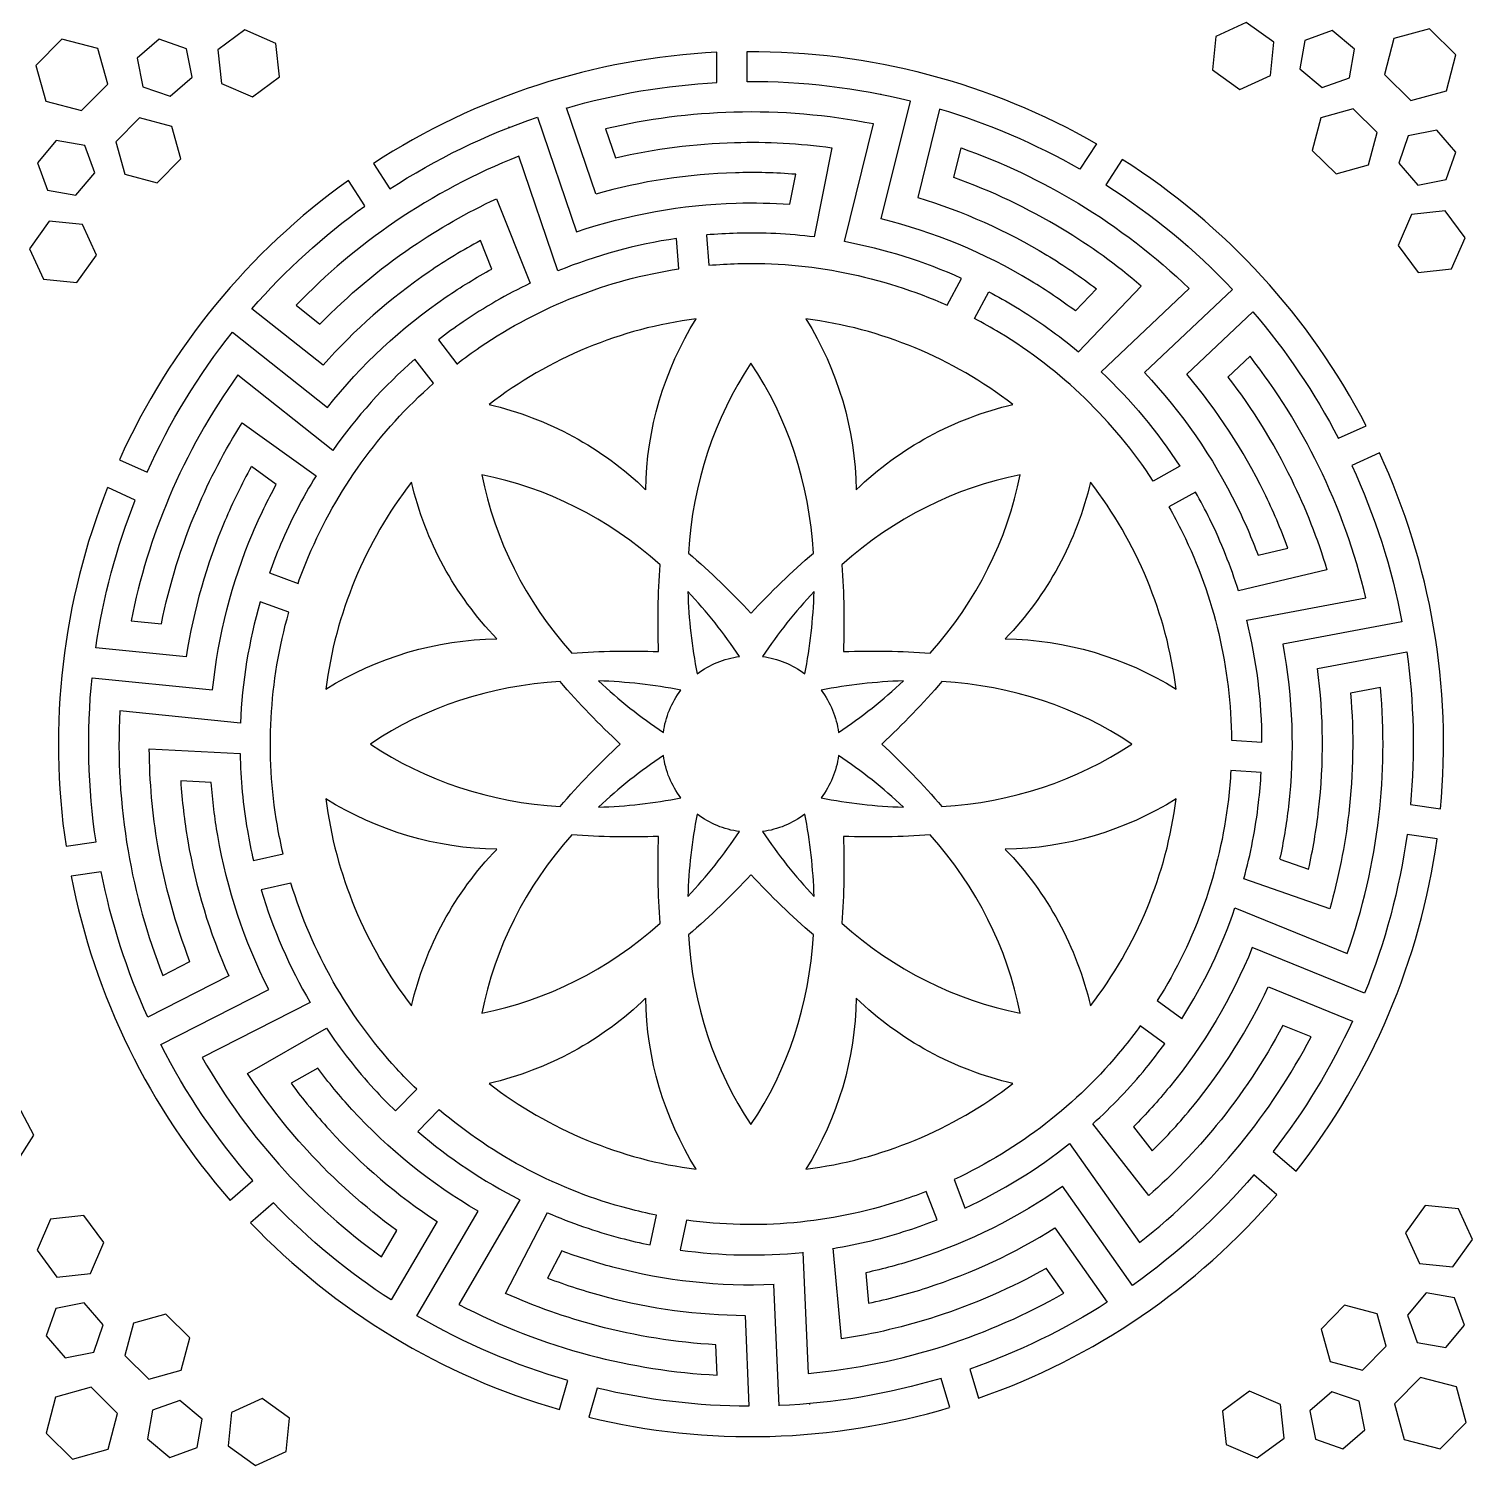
# Model space of a CAD drawing. Extents: x 6951 to 14367, y 6512 to 13929.
# Drawn here: x 9416 to 11890, y 8990 to 11451 of the extents above; entities that cross this region are included whole.
import ezdxf

# ---------------------------------------------------------------- set-up
doc = ezdxf.new("R2010")
doc.units = 0
doc.layers.get('0').update_dxf_attribs({"color": 1, "linetype": 'CONTINUOUS'})

msp = doc.modelspace()

# ---------------------------------------------------------------- linework, layer by layer
for p, q in [((11511.3, 11462.2), (11458.7, 11438.3)), ((11558.4, 11428.6), (11511.3, 11462.2)), ((9473, 11433.7), (9428.2, 11388.2)), ((9534.9, 11417.7), (9473, 11433.7)), ((9640.4, 11433.3), (9602.7, 11400.6)), ((9687.6, 11417), (9640.4, 11433.3)), ((9788.1, 11449.3), (9741.5, 11415)), ((9841.1, 11426.2), (9788.1, 11449.3)), ((11458.7, 11438.3), (11453.1, 11380.7)), ((11552.7, 11371), (11558.4, 11428.6)), ((11612.2, 11431.4), (11603.5, 11382.3)), ((11659.2, 11448.4), (11612.2, 11431.4)), ((11697.4, 11416.3), (11659.2, 11448.4)), ((11764.9, 11434.4), (11748.9, 11372.5)), ((11826.5, 11451.3), (11764.9, 11434.4)), ((11872, 11406.5), (11826.5, 11451.3)), ((9551.9, 11356.1), (9534.9, 11417.7)), ((9697.1, 11368), (9687.6, 11417)), ((9741.5, 11415), (9748, 11357.5)), ((9847.5, 11368.7), (9841.1, 11426.2)), ((10600.4, 11358.8), (10600.4, 11411)), ((10652.5, 11360.3), (10652.5, 11412.4)), ((11688.6, 11367.1), (11697.4, 11416.3)), ((11856, 11344.7), (11872, 11406.5)), ((9428.2, 11388.2), (9445.2, 11326.6)), ((9602.7, 11400.6), (9612.2, 11351.6)), ((11453.1, 11380.7), (11500.1, 11347.1)), ((11603.5, 11382.3), (11641.7, 11350.1)), ((9507, 11310.6), (9551.9, 11356.1)), ((9659.4, 11335.3), (9697.1, 11368)), ((9748, 11357.5), (9801, 11334.4)), ((9801, 11334.4), (9847.5, 11368.7)), ((11500.1, 11347.1), (11552.7, 11371)), ((11641.7, 11350.1), (11688.6, 11367.1)), ((11748.9, 11372.5), (11794.4, 11327.7)), ((9612.2, 11351.6), (9659.4, 11335.3)), ((10882.3, 11338.2), (10882.6, 11339.3)), ((11794.4, 11327.7), (11856, 11344.7)), ((9445.2, 11326.6), (9507, 11310.6)), ((10391.8, 11167.1), (10341.4, 11315.1)), ((10883, 11124.4), (10933.2, 11326.8)), ((10983.5, 11313.1), (10945.9, 11161.3)), ((11695.1, 11313.6), (11639.3, 11298.2)), ((11736.2, 11273), (11695.1, 11313.6)), ((9606.6, 11297.9), (9566, 11256.7)), ((9662.5, 11283.4), (9606.6, 11297.9)), ((9677.9, 11227.7), (9662.5, 11283.4)), ((10242.7, 11281.5), (10242.3, 11282.7)), ((10291.6, 11299.5), (10358.8, 11102.1)), ((10819.6, 11085.1), (10869.8, 11287.6)), ((11639.3, 11298.2), (11624.8, 11242.2)), ((9463.3, 11259.1), (9431.1, 11220.9)), ((9512.4, 11250.3), (9463.3, 11259.1)), ((9566, 11256.7), (9581.4, 11201)), ((10408.7, 11279), (10425.6, 11229.5)), ((11721.7, 11217), (11736.2, 11273)), ((11789.9, 11267.4), (11773.6, 11220.2)), ((11838.9, 11276.9), (11789.9, 11267.4)), ((11871.6, 11239.1), (11838.9, 11276.9)), ((9529.5, 11203.4), (9512.4, 11250.3)), ((10326.7, 11034.7), (10259.5, 11232.2)), ((10797.9, 11246.8), (10767.8, 11093.1)), ((11008.1, 11195.5), (11020.7, 11246.3)), ((11253.2, 11253.6), (11225, 11209.7)), ((11624.8, 11242.2), (11666, 11201.6)), ((11855.3, 11191.9), (11871.6, 11239.1)), ((9431.1, 11220.9), (9448.1, 11173.9)), ((9637.3, 11186.5), (9677.9, 11227.7)), ((10009.2, 11219.7), (10037.4, 11175.9)), ((11297.9, 11226.7), (11269.7, 11182.8)), ((11666, 11201.6), (11721.7, 11217)), ((11773.6, 11220.2), (11806.3, 11182.5)), ((9497.3, 11165.2), (9529.5, 11203.4)), ((9581.4, 11201), (9637.3, 11186.5)), ((9994.4, 11146.5), (9966.2, 11190.4)), ((10725.7, 11149.3), (10735.8, 11201)), ((11806.3, 11182.5), (11855.3, 11191.9)), ((9448.1, 11173.9), (9497.3, 11165.2)), ((10221.1, 11159), (10278.9, 11013.5)), ((11853.3, 11138), (11795.8, 11131.6)), ((11887.6, 11091.5), (11853.3, 11138)), ((9451, 11120.1), (9417.4, 11073)), ((9508.5, 11114.4), (9451, 11120.1)), ((9532.5, 11061.8), (9508.5, 11114.4)), ((11795.8, 11131.6), (11772.7, 11078.6)), ((10213, 11038), (10193.6, 11087)), ((10534.8, 11038.2), (10530.6, 11090.5)), ((10582.4, 11096.5), (10586.6, 11044.4)), ((11864.5, 11038.5), (11887.6, 11091.5)), ((9417.4, 11073), (9441.3, 11020.4)), ((9498.8, 11014.8), (9532.5, 11061.8)), ((11772.7, 11078.6), (11807, 11032)), ((11451, 11040), (11451.9, 11040.8)), ((11807, 11032), (11864.5, 11038.5)), ((9441.3, 11020.4), (9498.8, 11014.8)), ((10996.5, 10975.6), (11021.2, 11021.8)), ((11222.3, 10895.7), (11330.6, 11008.7)), ((11043.5, 10952.8), (11068.1, 10998.9)), ((11253.7, 11003.8), (11217.2, 10965.8)), ((11413.1, 11004.2), (11261.4, 10861)), ((11487.7, 11002.9), (11336, 10859.8)), ((9922.5, 10872.4), (9800, 10969.7)), ((9876.2, 10975.8), (9917.2, 10943.2)), ((11408.9, 10856.8), (11522.6, 10964.2)), ((9766.7, 10929.6), (9929.9, 10799.9)), ((10121, 10916.1), (10152.7, 10874.6)), ((9735.2, 10888.1), (9734.3, 10888.8)), ((11517.8, 10887.9), (11479.7, 10852)), ((10112.5, 10841.3), (10080.7, 10883)), ((10658.9, 10875.7), (10647.4, 10857.8)), ((10670.5, 10857.8), (10658.9, 10875.7)), ((9939.3, 10725.9), (9776, 10855.6)), ((10636.5, 10839.5), (10626.2, 10820.8)), ((10647.4, 10857.8), (10636.5, 10839.5)), ((10681.4, 10839.5), (10670.5, 10857.8)), ((10691.7, 10820.8), (10681.4, 10839.5)), ((10626.2, 10820.8), (10616.5, 10801.7)), ((10701.4, 10801.7), (10691.7, 10820.8)), ((10616.5, 10801.7), (10607.4, 10782.4)), ((10710.5, 10782.4), (10701.4, 10801.7)), ((9783.3, 10773.3), (9910.5, 10682.1)), ((10599, 10762.6), (10591.2, 10742.6)), ((10607.4, 10782.4), (10599, 10762.6)), ((10718.9, 10762.6), (10710.5, 10782.4)), ((10726.7, 10742.6), (10718.9, 10762.6)), ((11669.9, 10746.7), (11717.4, 10768.3)), ((10591.2, 10742.6), (10584.1, 10722.2)), ((10733.8, 10722.2), (10726.7, 10742.6)), ((10584.1, 10722.2), (10577.6, 10701.5)), ((10740.2, 10701.5), (10733.8, 10722.2)), ((11740.3, 10721.5), (11692.9, 10699.9)), ((9572.2, 10709.9), (9619.6, 10688.2)), ((9841.9, 10667.2), (9799.1, 10697.9)), ((10577.6, 10701.5), (10571.8, 10680.5)), ((10746, 10680.5), (10740.2, 10701.5)), ((11396.9, 10698.7), (11351.1, 10673.2)), ((9599.3, 10640.2), (9551.9, 10661.9)), ((10216.6, 10679.3), (10195.7, 10683.8)), ((10195.7, 10683.8), (10200.3, 10663)), ((10200.3, 10663), (10205.5, 10642.3)), ((10237.2, 10674.1), (10216.6, 10679.3)), ((10257.7, 10668.2), (10237.2, 10674.1)), ((10278.1, 10661.6), (10257.7, 10668.2)), ((10571.8, 10680.5), (10566.7, 10659.3)), ((10751.1, 10659.3), (10746, 10680.5)), ((11060.1, 10668.2), (11039.8, 10661.6)), ((11080.6, 10674.1), (11060.1, 10668.2)), ((11101.3, 10679.3), (11080.6, 10674.1)), ((11122.1, 10683.8), (11101.3, 10679.3)), ((11112.4, 10642.3), (11117.6, 10663)), ((11117.6, 10663), (11122.1, 10683.8)), ((10205.5, 10642.3), (10211.4, 10621.8)), ((10298.2, 10654.3), (10278.1, 10661.6)), ((10318.1, 10646.3), (10298.2, 10654.3)), ((10337.8, 10637.6), (10318.1, 10646.3)), ((10357.2, 10628.2), (10337.8, 10637.6)), ((10562.3, 10637.7), (10558.5, 10616)), ((10566.7, 10659.3), (10562.3, 10637.7)), ((10755.6, 10637.7), (10751.1, 10659.3)), ((10759.3, 10616), (10755.6, 10637.7)), ((10980.1, 10637.6), (10960.7, 10628.2)), ((10999.8, 10646.3), (10980.1, 10637.6)), ((11019.7, 10654.3), (10999.8, 10646.3)), ((11039.8, 10661.6), (11019.7, 10654.3)), ((11106.5, 10621.8), (11112.4, 10642.3)), ((11423.9, 10654.1), (11378.2, 10628.7)), ((10211.4, 10621.8), (10218, 10601.5)), ((10376.4, 10618.2), (10357.2, 10628.2)), ((10395.3, 10607.4), (10376.4, 10618.2)), ((10558.5, 10616), (10555.5, 10593.9)), ((10762.4, 10593.9), (10759.3, 10616)), ((10941.5, 10618.2), (10922.5, 10607.4)), ((10960.7, 10628.2), (10941.5, 10618.2)), ((11099.9, 10601.5), (11106.5, 10621.8)), ((10218, 10601.5), (10225.3, 10581.4)), ((10414, 10596), (10395.3, 10607.4)), ((10432.3, 10583.9), (10414, 10596)), ((10555.5, 10593.9), (10553.1, 10571.7)), ((10764.8, 10571.7), (10762.4, 10593.9)), ((10903.9, 10596), (10885.5, 10583.9)), ((10922.5, 10607.4), (10903.9, 10596)), ((11092.6, 10581.4), (11099.9, 10601.5)), ((10225.3, 10581.4), (10233.3, 10561.5)), ((10450.4, 10571.2), (10432.3, 10583.9)), ((10468.1, 10557.8), (10450.4, 10571.2)), ((10553.1, 10571.7), (10551.4, 10549.2)), ((10766.5, 10549.2), (10764.8, 10571.7)), ((10867.5, 10571.2), (10849.7, 10557.8)), ((10885.5, 10583.9), (10867.5, 10571.2)), ((11084.6, 10561.5), (11092.6, 10581.4)), ((10233.3, 10561.5), (10242, 10541.8)), ((10242, 10541.8), (10251.3, 10522.4)), ((10485.5, 10543.7), (10468.1, 10557.8)), ((10502.6, 10529), (10485.5, 10543.7)), ((10832.3, 10543.7), (10815.2, 10529)), ((10849.7, 10557.8), (10832.3, 10543.7)), ((11066.5, 10522.4), (11075.9, 10541.8)), ((11075.9, 10541.8), (11084.6, 10561.5)), ((11531.5, 10545.7), (11582.7, 10557.9)), ((9830.4, 10514.9), (9879.5, 10497)), ((10251.3, 10522.4), (10261.4, 10503.2)), ((11056.5, 10503.2), (11066.5, 10522.4)), ((11650.1, 10520.5), (11497.8, 10484)), ((10261.4, 10503.2), (10272.1, 10484.2)), ((11045.7, 10484.2), (11056.5, 10503.2)), ((9863.6, 10447.3), (9814.4, 10465.2)), ((10272.1, 10484.2), (10283.6, 10465.6)), ((10283.6, 10465.6), (10295.7, 10447.2)), ((11022.2, 10447.2), (11034.3, 10465.6)), ((11034.3, 10465.6), (11045.7, 10484.2)), ((11512, 10433.6), (11717.1, 10472.1)), ((11768.3, 10481.7), (11769.4, 10481.9)), ((10295.7, 10447.2), (10308.4, 10429.2)), ((11009.5, 10429.2), (11022.2, 10447.2)), ((9592.2, 10432.7), (9644.3, 10427.5)), ((10308.4, 10429.2), (10321.8, 10411.4)), ((10996.1, 10411.4), (11009.5, 10429.2)), ((11779.1, 10430.7), (11574.1, 10392.2)), ((10321.8, 10411.4), (10335.9, 10394)), ((10335.9, 10394), (10350.5, 10376.9)), ((10967.3, 10376.9), (10982, 10394)), ((10982, 10394), (10996.1, 10411.4)), ((9687, 10370.8), (9531.4, 10386.4)), ((11633.8, 10350.4), (11787.5, 10379.2)), ((9525, 10334.7), (9732.5, 10313.8)), ((10241.8, 10317.3), (10220.3, 10312.8)), ((10263.6, 10321), (10241.8, 10317.3)), ((10285.6, 10324.1), (10263.6, 10321)), ((10307.9, 10326.5), (10285.6, 10324.1)), ((10330.3, 10328.2), (10307.9, 10326.5)), ((11010, 10326.5), (10987.5, 10328.2)), ((11032.2, 10324.1), (11010, 10326.5)), ((11054.3, 10321), (11032.2, 10324.1)), ((11076.1, 10317.3), (11054.3, 10321)), ((11097.6, 10312.8), (11076.1, 10317.3)), ((11742.2, 10317.7), (11690.7, 10308)), ((10157.4, 10295.5), (10137, 10288.4)), ((10178.1, 10301.9), (10157.4, 10295.5)), ((10199, 10307.7), (10178.1, 10301.9)), ((10220.3, 10312.8), (10199, 10307.7)), ((11118.8, 10307.7), (11097.6, 10312.8)), ((11139.8, 10301.9), (11118.8, 10307.7)), ((11160.5, 10295.5), (11139.8, 10301.9)), ((11180.9, 10288.4), (11160.5, 10295.5)), ((9521, 10282.7), (9519.8, 10282.8)), ((9780.4, 10256.6), (9572.8, 10277.5)), ((10097.2, 10272.2), (10077.8, 10263.1)), ((10116.9, 10280.6), (10097.2, 10272.2)), ((10137, 10288.4), (10116.9, 10280.6)), ((11200.9, 10280.6), (11180.9, 10288.4)), ((11220.7, 10272.2), (11200.9, 10280.6)), ((11240, 10263.1), (11220.7, 10272.2)), ((10040.1, 10243.1), (10021.8, 10232.2)), ((10058.8, 10253.4), (10040.1, 10243.1)), ((10077.8, 10263.1), (10058.8, 10253.4)), ((11259.1, 10253.4), (11240, 10263.1)), ((11277.8, 10243.1), (11259.1, 10253.4)), ((11296.1, 10232.2), (11277.8, 10243.1)), ((10021.8, 10232.2), (10003.9, 10220.6)), ((10003.9, 10220.6), (10021.8, 10209.1)), ((11314, 10220.6), (11296.1, 10232.2)), ((11296.1, 10209.1), (11314, 10220.6)), ((11485.9, 10227.2), (11538.2, 10223.9)), ((9623.5, 10212.2), (9779.8, 10204.3)), ((10021.8, 10209.1), (10040.1, 10198.2)), ((10040.1, 10198.2), (10058.8, 10187.8)), ((11259.1, 10187.8), (11277.8, 10198.2)), ((11277.8, 10198.2), (11296.1, 10209.1)), ((10058.8, 10187.8), (10077.8, 10178.2)), ((10077.8, 10178.2), (10097.2, 10169.1)), ((10097.2, 10169.1), (10116.9, 10160.7)), ((11200.9, 10160.7), (11220.7, 10169.1)), ((11220.7, 10169.1), (11240, 10178.2)), ((11240, 10178.2), (11259.1, 10187.8)), ((11536.8, 10171.7), (11484.7, 10175)), ((9730.2, 10154.6), (9677.6, 10157.2)), ((10116.9, 10160.7), (10137, 10152.9)), ((10137, 10152.9), (10157.4, 10145.8)), ((10157.4, 10145.8), (10178.1, 10139.3)), ((11139.8, 10139.3), (11160.5, 10145.8)), ((11160.5, 10145.8), (11180.9, 10152.9)), ((11180.9, 10152.9), (11200.9, 10160.7)), ((10178.1, 10139.3), (10199, 10133.5)), ((10199, 10133.5), (10220.3, 10128.4)), ((10220.3, 10128.4), (10241.8, 10124)), ((10241.8, 10124), (10263.6, 10120.2)), ((10263.6, 10120.2), (10285.6, 10117.2)), ((11032.2, 10117.2), (11054.3, 10120.2)), ((11054.3, 10120.2), (11076.1, 10124)), ((11076.1, 10124), (11097.6, 10128.4)), ((11097.6, 10128.4), (11118.8, 10133.5)), ((11118.8, 10133.5), (11139.8, 10139.3)), ((10285.6, 10117.2), (10307.9, 10114.8)), ((10307.9, 10114.8), (10330.3, 10113.1)), ((10987.5, 10113.1), (11010, 10114.8)), ((11010, 10114.8), (11032.2, 10117.2)), ((11793.8, 10116.6), (11845.5, 10109.2)), ((9480.2, 10044.7), (9531.8, 10052.1)), ((10335.9, 10047.2), (10321.8, 10029.8)), ((10350.5, 10064.3), (10335.9, 10047.2)), ((10982, 10047.2), (10967.3, 10064.3)), ((10996.1, 10029.8), (10982, 10047.2)), ((11839.5, 10057.3), (11787.9, 10064.8)), ((9802.8, 10020.2), (9853.8, 10031.8)), ((10321.8, 10029.8), (10308.4, 10012.1)), ((11009.5, 10012.1), (10996.1, 10029.8)), ((11568.7, 10022.3), (11618.4, 10005)), ((9540.7, 10000.7), (9489, 9993.3)), ((10295.7, 9994), (10283.6, 9975.7)), ((10308.4, 10012.1), (10295.7, 9994)), ((11022.2, 9994), (11009.5, 10012.1)), ((11034.3, 9975.7), (11022.2, 9994)), ((9867.3, 9981.4), (9816.2, 9969.8)), ((10283.6, 9975.7), (10272.1, 9957)), ((11045.7, 9957), (11034.3, 9975.7)), ((11654.8, 9937), (11507, 9988.7)), ((10272.1, 9957), (10261.4, 9938.1)), ((11056.5, 9938.1), (11045.7, 9957)), ((10261.4, 9938.1), (10251.3, 9918.9)), ((11066.5, 9918.9), (11056.5, 9938.1)), ((11491.7, 9938.6), (11685, 9860.1)), ((10242, 9899.5), (10233.3, 9879.8)), ((10251.3, 9918.9), (10242, 9899.5)), ((10468.1, 9883.5), (10485.5, 9897.5)), ((10485.5, 9897.5), (10502.6, 9912.2)), ((10815.2, 9912.2), (10832.3, 9897.5)), ((10832.3, 9897.5), (10849.7, 9883.5)), ((11075.9, 9899.5), (11066.5, 9918.9)), ((11084.6, 9879.8), (11075.9, 9899.5)), ((10233.3, 9879.8), (10225.3, 9859.9)), ((10432.3, 9857.3), (10450.4, 9870.1)), ((10450.4, 9870.1), (10468.1, 9883.5)), ((10551.4, 9892), (10553.1, 9869.6)), ((10764.8, 9869.6), (10766.5, 9892)), ((10849.7, 9883.5), (10867.5, 9870.1)), ((10867.5, 9870.1), (10885.5, 9857.3)), ((11092.6, 9859.9), (11084.6, 9879.8)), ((11714.8, 9791.7), (11521.6, 9870.2)), ((9646.9, 9822.3), (9693.5, 9846.1)), ((10225.3, 9859.9), (10218, 9839.8)), ((10414, 9845.3), (10432.3, 9857.3)), ((10553.1, 9869.6), (10555.5, 9847.3)), ((10555.5, 9847.3), (10558.5, 9825.3)), ((10759.3, 9825.3), (10762.4, 9847.3)), ((10762.4, 9847.3), (10764.8, 9869.6)), ((10885.5, 9857.3), (10903.9, 9845.3)), ((11099.9, 9839.8), (11092.6, 9859.9)), ((9760.2, 9821.5), (9620.8, 9750.5)), ((10218, 9839.8), (10211.4, 9819.4)), ((10357.2, 9813), (10376.4, 9823.1)), ((10376.4, 9823.1), (10395.3, 9833.8)), ((10395.3, 9833.8), (10414, 9845.3)), ((10558.5, 9825.3), (10562.3, 9803.5)), ((10755.6, 9803.5), (10759.3, 9825.3)), ((10903.9, 9845.3), (10922.5, 9833.8)), ((10922.5, 9833.8), (10941.5, 9823.1)), ((10941.5, 9823.1), (10960.7, 9813)), ((11106.5, 9819.4), (11099.9, 9839.8)), ((11733.3, 9840.5), (11734.4, 9840)), ((9643.4, 9703.5), (9829.2, 9798.2)), ((10205.5, 9798.9), (10200.3, 9778.3)), ((10211.4, 9819.4), (10205.5, 9798.9)), ((10318.1, 9795), (10337.8, 9803.7)), ((10337.8, 9803.7), (10357.2, 9813)), ((10562.3, 9803.5), (10566.7, 9782)), ((10751.1, 9782), (10755.6, 9803.5)), ((10960.7, 9813), (10980.1, 9803.7)), ((10980.1, 9803.7), (10999.8, 9795)), ((11112.4, 9798.9), (11106.5, 9819.4)), ((11117.6, 9778.3), (11112.4, 9798.9)), ((11549.2, 9802.8), (11694.1, 9743.9)), ((9900.4, 9775.9), (9714.5, 9681.3)), ((10200.3, 9778.3), (10195.7, 9757.4)), ((10237.2, 9767.2), (10257.7, 9773.1)), ((10257.7, 9773.1), (10278.1, 9779.7)), ((10278.1, 9779.7), (10298.2, 9787)), ((10298.2, 9787), (10318.1, 9795)), ((10566.7, 9782), (10571.8, 9760.7)), ((10746, 9760.7), (10751.1, 9782)), ((10999.8, 9795), (11019.7, 9787)), ((11019.7, 9787), (11039.8, 9779.7)), ((11039.8, 9779.7), (11060.1, 9773.1)), ((11060.1, 9773.1), (11080.6, 9767.2)), ((11122.1, 9757.4), (11117.6, 9778.3)), ((11358.1, 9779), (11400.4, 9748)), ((10195.7, 9757.4), (10216.6, 9762)), ((10216.6, 9762), (10237.2, 9767.2)), ((10571.8, 9760.7), (10577.6, 9739.7)), ((10740.2, 9739.7), (10746, 9760.7)), ((11080.6, 9767.2), (11101.3, 9762)), ((11101.3, 9762), (11122.1, 9757.4)), ((9792.4, 9653.7), (9928.2, 9731.6)), ((10577.6, 9739.7), (10584.1, 9719.1)), ((10733.8, 9719.1), (10740.2, 9739.7)), ((11371, 9704.9), (11328.9, 9735.8)), ((11622.7, 9716.6), (11574.2, 9736.3)), ((10584.1, 9719.1), (10591.2, 9698.7)), ((10591.2, 9698.7), (10599, 9678.6)), ((10718.9, 9678.6), (10726.7, 9698.7)), ((10726.7, 9698.7), (10733.8, 9719.1)), ((10599, 9678.6), (10607.4, 9658.9)), ((10710.5, 9658.9), (10718.9, 9678.6)), ((9668.1, 9657.6), (9667, 9657.1)), ((9913.3, 9662.9), (9867.6, 9636.7)), ((10607.4, 9658.9), (10616.5, 9639.5)), ((10701.4, 9639.5), (10710.5, 9658.9)), ((10047.1, 9589.2), (10083.7, 9626.5)), ((10616.5, 9639.5), (10626.2, 9620.5)), ((10691.7, 9620.5), (10701.4, 9639.5)), ((9424.7, 9547.5), (9398, 9598.8)), ((10626.2, 9620.5), (10636.5, 9601.8)), ((10636.5, 9601.8), (10647.4, 9583.5)), ((10670.5, 9583.5), (10681.4, 9601.8)), ((10681.4, 9601.8), (10691.7, 9620.5)), ((10122.3, 9591.4), (10085.6, 9554)), ((10647.4, 9583.5), (10658.9, 9565.6)), ((10658.9, 9565.6), (10670.5, 9583.5)), ((11343.4, 9443.6), (11247, 9567)), ((11317.1, 9562), (11349.5, 9520.5)), ((9393.6, 9498.8), (9424.7, 9547.5)), ((11207.1, 9533.1), (11327.2, 9362.6)), ((11557.4, 9519.5), (11596.9, 9485.4)), ((11563.8, 9445), (11524.4, 9479.2)), ((9762.5, 9435.4), (9801.8, 9469.5)), ((10979.1, 9401.8), (10960.5, 9450.6)), ((11008.4, 9471.1), (11027.1, 9422.2)), ((11315.3, 9289), (11195.2, 9459.5)), ((9837.1, 9431.1), (9797.7, 9396.9)), ((10261.3, 9436.4), (10156, 9256.3)), ((11819, 9426.5), (11785.4, 9379.5)), ((11876.6, 9420.9), (11819, 9426.5)), ((9453.4, 9402.8), (9430.3, 9349.7)), ((9510.8, 9409.2), (9453.4, 9402.8)), ((9545.2, 9362.7), (9510.8, 9409.2)), ((10084.1, 9236.6), (10189.3, 9416.6)), ((10236.5, 9275.2), (10308.6, 9414.2)), ((10485.6, 9358.6), (10496.3, 9409.8)), ((10547.7, 9401.2), (10537, 9349.9)), ((11900.5, 9368.2), (11876.6, 9420.9)), ((10022.9, 9338.4), (10049.3, 9383.6)), ((10118.6, 9398.9), (10039.7, 9263.9)), ((11181.9, 9387.8), (11272, 9259.9)), ((11785.4, 9379.5), (11809.3, 9326.8)), ((9522.1, 9309.7), (9545.2, 9362.7)), ((10814.7, 9196.9), (10800.2, 9352.8)), ((11866.9, 9321.2), (11900.5, 9368.2)), ((9430.3, 9349.7), (9464.6, 9303.2)), ((10333.2, 9348.4), (10308.9, 9301.6)), ((10748.4, 9345.9), (10757.2, 9137.5)), ((11809.3, 9326.8), (11866.9, 9321.2)), ((9464.6, 9303.2), (9522.1, 9309.7)), ((10856.5, 9310.7), (10861.4, 9258.3)), ((11197.2, 9275.6), (11167.1, 9318.4)), ((11357.2, 9320), (11357.9, 9319)), ((10707.4, 9082), (10698.5, 9290.4)), ((9511.6, 9258.8), (9462.6, 9249.3)), ((9544.3, 9221.1), (9511.6, 9258.8)), ((11680.5, 9254.8), (11640, 9213.6)), ((11736.5, 9240.3), (11680.5, 9254.8)), ((11820.6, 9276.1), (11788.4, 9237.9)), ((11869.7, 9267.3), (11820.6, 9276.1)), ((11886.7, 9220.4), (11869.7, 9267.3)), ((9462.6, 9249.3), (9446.2, 9202.1)), ((9651.9, 9239.6), (9596.2, 9224.2)), ((9693.1, 9199), (9651.9, 9239.6)), ((10648.6, 9237.3), (10655.3, 9081)), ((11751.9, 9184.5), (11736.5, 9240.3)), ((11788.4, 9237.9), (11805.4, 9190.9)), ((9528, 9173.9), (9544.3, 9221.1)), ((9596.2, 9224.2), (9581.6, 9168.3)), ((10129.8, 9211.3), (10129.2, 9210.3)), ((11640, 9213.6), (11655.3, 9157.9)), ((11854.6, 9182.2), (11886.7, 9220.4)), ((9446.2, 9202.1), (9478.9, 9164.4)), ((9678.6, 9143.1), (9693.1, 9199)), ((10600.8, 9134.6), (10598.6, 9186.9)), ((11711.3, 9143.3), (11751.9, 9184.5)), ((11805.4, 9190.9), (11854.6, 9182.2)), ((9478.9, 9164.4), (9528, 9173.9)), ((9581.6, 9168.3), (9622.8, 9127.7)), ((11655.3, 9157.9), (11711.3, 9143.3)), ((9622.8, 9127.7), (9678.6, 9143.1)), ((11000.8, 9078.9), (10986.1, 9129)), ((11035.7, 9145.1), (11050.4, 9095)), ((11810.8, 9130.7), (11766, 9085.2)), ((11872.7, 9114.6), (11810.8, 9130.7)), ((9523.5, 9113.6), (9461.9, 9096.6)), ((9569, 9068.7), (9523.5, 9113.6)), ((10329.3, 9075.4), (10344, 9125.4)), ((10394.4, 9112.1), (10379.7, 9062)), ((11516.9, 9106.9), (11470.3, 9072.5)), ((11569.9, 9083.8), (11516.9, 9106.9)), ((11658.5, 9106), (11620.8, 9073.3)), ((11705.7, 9089.7), (11658.5, 9106)), ((11889.7, 9053), (11872.7, 9114.6)), ((9461.9, 9096.6), (9445.8, 9034.7)), ((9676.2, 9091.1), (9629.2, 9074.1)), ((9714.4, 9059), (9676.2, 9091.1)), ((9817.8, 9094.2), (9765.1, 9070.2)), ((9864.8, 9060.5), (9817.8, 9094.2)), ((10759.4, 9085.4), (10759.5, 9084.2)), ((11576.3, 9026.3), (11569.9, 9083.8)), ((11715.2, 9040.6), (11705.7, 9089.7)), ((11766, 9085.2), (11783, 9023.6)), ((9552.9, 9006.9), (9569, 9068.7)), ((9629.2, 9074.1), (9620.5, 9025)), ((9705.7, 9009.8), (9714.4, 9059)), ((9765.1, 9070.2), (9759.5, 9012.7)), ((9859.2, 9003), (9864.8, 9060.5)), ((11470.3, 9072.5), (11476.8, 9015.1)), ((11620.8, 9073.3), (11630.2, 9024.2)), ((9445.8, 9034.7), (9491.3, 8989.9)), ((11677.4, 9007.9), (11715.2, 9040.6)), ((11844.8, 9007.5), (11889.7, 9053)), ((9491.3, 8989.9), (9552.9, 9006.9)), ((9620.5, 9025), (9658.7, 8992.8)), ((9658.7, 8992.8), (9705.7, 9009.8)), ((9759.5, 9012.7), (9806.5, 8979.1)), ((11476.8, 9015.1), (11529.8, 8992)), ((11529.8, 8992), (11576.3, 9026.3)), ((11630.2, 9024.2), (11677.4, 9007.9)), ((11783, 9023.6), (11844.8, 9007.5)), ((9806.5, 8979.1), (9859.2, 9003))]:
    msp.add_line(p, q)
for centre, radius, start, end in [((10658.9, 10220.6), 1191.8, 92.8145, 123.0344), ((10658.9, 10220.6), 1139.6, 76.0745, 90.3212), ((10658.9, 10220.6), 1087.6, 91.5605, 103.3006), ((10658.9, 10220.6), 1087.6, 78.8219, 91.5605), ((10658.9, 10220.6), 1139.6, 60.2161, 73.4527), ((10658.9, 10220.6), 1087.6, 111.5492, 124.2877), ((10658.9, 10220.6), 1191.8, 27.36, 57.5799), ((10658.9, 10220.6), 1191.8, 125.5418, 155.7617), ((10658.9, 10220.6), 983.4, 91.5605, 105.7631), ((10658.9, 10220.6), 983.4, 85.5145, 91.5605), ((10658.9, 10220.6), 1035.5, 58.8332, 70.2957), ((10658.9, 10220.6), 1087.6, 124.2877, 136.0279), ((10658.9, 10220.6), 931.1, 58.8332, 76.0745), ((10658.9, 10220.6), 983.4, 118.2418, 124.2877), ((10658.9, 10220.6), 879.3, 98.3927, 112.2009), ((10658.9, 10220.6), 879.3, 91.5605, 94.9928), ((10658.9, 10220.6), 879.3, 82.8847, 91.5605), ((10658.9, 10220.6), 879.3, 65.6654, 79.4736), ((10658.9, 10220.6), 1035.5, 49.5596, 58.8332), ((10658.9, 10220.6), 983.4, 124.2877, 138.4904), ((10658.9, 10220.6), 879.3, 115.612, 124.2877), ((10658.9, 10220.6), 931.1, 53.1591, 58.8332), ((10658.9, 10220.6), 879.3, 124.2877, 127.7201), ((10658.9, 10220.6), 737.8, 97.3533, 127.6467), ((10658.9, 10220.6), 737.8, 52.3533, 82.6467), ((10658.9, 10220.6), 827, 58.8332, 62.2918), ((10658.9, 10220.6), 827, 33.1797, 58.8332), ((10658.9, 10220.6), 1087.6, 26.1059, 37.8461), ((10658.9, 10220.6), 879.3, 131.12, 144.9282), ((10658.9, 10220.6), 1087.6, 144.2765, 157.015), ((10658.9, 10220.6), 983.4, 26.1059, 40.3085), ((10658.9, 10220.6), 1191.8, 354.6327, 24.8526), ((10658.9, 10220.6), 983.4, 150.9691, 157.015), ((10658.9, 10220.6), 1087.6, 13.3674, 26.1059), ((10658.9, 10220.6), 1191.8, 158.2691, 188.4889), ((10658.9, 10220.6), 879.3, 148.3393, 157.015), ((10658.9, 10220.6), 737.8, 142.3533, 172.6467), ((10658.9, 10220.6), 737.8, 7.3533, 37.6467), ((10658.9, 10220.6), 1087.6, 157.015, 168.7552), ((10658.9, 10220.6), 879.3, 26.1059, 29.5382), ((10658.9, 10220.6), 983.4, 20.06, 26.1059), ((10658.9, 10220.6), 983.4, 157.015, 171.2176), ((10658.9, 10220.6), 879.3, 17.4302, 26.1059), ((10658.9, 10220.6), 879.3, 157.015, 160.4473), ((10658.9, 10220.6), 879.3, 163.8472, 177.6554), ((9925.2, 9893.9), 858.8, 33.7747, 43.2899), ((11408.7, 10508.4), 858.8, 181.7101, 191.2253), ((11392.6, 9893.9), 858.8, 136.7101, 146.2253), ((9909.1, 10508.4), 858.8, 348.7747, 358.2899), ((10658.9, 10220.6), 879.3, 0.2109, 14.0191), ((10658.9, 10220.6), 983.4, 353.3786, 7.5813), ((10371.1, 9470.8), 858.8, 78.7747, 88.2899), ((10985.6, 10954.3), 858.8, 226.7101, 236.2253), ((10946.7, 9470.8), 858.8, 91.7101, 101.2253), ((10332.2, 10954.3), 858.8, 303.7747, 313.2899), ((10658.9, 10220.6), 1087.6, 353.3786, 5.1188), ((10658.9, 10220.6), 1087.6, 177.0038, 189.7423), ((10658.9, 10220.6), 879.3, 181.0666, 189.7423), ((10985.6, 9486.9), 858.8, 123.7747, 133.2899), ((10332.2, 9486.9), 858.8, 46.7101, 56.2253), ((10658.9, 10220.6), 879.3, 353.3786, 356.811), ((10658.9, 10220.6), 983.4, 183.6964, 189.7423), ((10658.9, 10220.6), 737.8, 187.3533, 217.6467), ((10371.1, 10970.4), 858.8, 271.7101, 281.2253), ((10946.7, 10970.4), 858.8, 258.7747, 268.2899), ((10658.9, 10220.6), 737.8, 322.3533, 352.6467), ((10658.9, 10220.6), 879.3, 344.7029, 353.3786), ((11408.7, 9932.8), 858.8, 168.7747, 178.2899), ((9909.1, 9932.8), 858.8, 1.7101, 11.2253), ((10658.9, 10220.6), 983.4, 347.3327, 353.3786), ((10658.9, 10220.6), 1087.6, 340.6401, 353.3786), ((10658.9, 10220.6), 879.3, 189.7423, 193.1746), ((9925.2, 10547.3), 858.8, 316.7101, 326.2253), ((11392.6, 10547.3), 858.8, 213.7747, 223.2899), ((10658.9, 10220.6), 983.4, 189.7423, 203.9449), ((10658.9, 10220.6), 1191.8, 321.9054, 352.1253), ((10658.9, 10220.6), 1087.6, 189.7423, 201.4824), ((10658.9, 10220.6), 1191.8, 190.9964, 221.2162), ((10658.9, 10220.6), 879.3, 196.5745, 210.3827), ((10658.9, 10220.6), 879.3, 327.4836, 341.2918), ((10658.9, 10220.6), 983.4, 320.6514, 334.854), ((10658.9, 10220.6), 879.3, 213.7938, 222.4695), ((10658.9, 10220.6), 879.3, 320.6514, 324.0837), ((10658.9, 10220.6), 1087.6, 320.6514, 332.3915), ((10658.9, 10220.6), 1087.6, 209.731, 222.4695), ((10658.9, 10220.6), 879.3, 311.9757, 320.6514), ((10658.9, 10220.6), 983.4, 216.4236, 222.4695), ((10658.9, 10220.6), 879.3, 222.4695, 225.9019), ((10658.9, 10220.6), 737.8, 232.3533, 262.6467), ((10658.9, 10220.6), 737.8, 277.3533, 307.6467), ((10658.9, 10220.6), 983.4, 314.6055, 320.6514), ((10658.9, 10220.6), 983.4, 222.4695, 236.6722), ((10658.9, 10220.6), 879.3, 229.3018, 243.11), ((10658.9, 10220.6), 879.3, 294.7563, 308.5645), ((10658.9, 10220.6), 1087.6, 307.9128, 320.6514), ((10658.9, 10220.6), 1087.6, 222.4695, 234.2097), ((10658.9, 10220.6), 1191.8, 289.1782, 319.398), ((10658.9, 10220.6), 879.3, 246.5211, 255.1968), ((10658.9, 10220.6), 879.3, 287.9241, 291.3564), ((10658.9, 10220.6), 1191.8, 223.7236, 253.9435), ((10658.9, 10220.6), 879.3, 279.2484, 287.9241), ((10658.9, 10220.6), 983.4, 287.9241, 302.1267), ((10658.9, 10220.6), 879.3, 255.1968, 258.6291), ((10658.9, 10220.6), 879.3, 262.0291, 275.8372), ((10658.9, 10220.6), 983.4, 249.1509, 255.1968), ((10658.9, 10220.6), 983.4, 281.8782, 287.9241), ((10658.9, 10220.6), 1087.6, 242.4583, 255.1968), ((10658.9, 10220.6), 983.4, 255.1968, 269.3994), ((10658.9, 10220.6), 1087.6, 287.9241, 299.6642), ((10658.9, 10220.6), 1087.6, 275.1856, 287.9241), ((10658.9, 10220.6), 1087.6, 255.1968, 266.937), ((10658.9, 10220.6), 1191.8, 256.4509, 286.6708)]:
    msp.add_arc(centre, radius, start, end)
at = {"extrusion": (0, 0, -1)}
for centre, radius, start, end in [((-10658.9, 10220.6), 1191.8, 89.6929, 119.9127), ((-10658.9, 10220.6), 1139.6, 73.8201, 87.0566), ((-10658.9, 10220.6), 1139.6, 56.9516, 71.1982), ((-10658.9, 10220.6), 1035.5, 76.977, 88.4395), ((-10658.9, 10220.6), 1035.5, 88.4395, 97.7132), ((-10658.9, 10220.6), 1087.6, 109.4267, 121.1668), ((-10658.9, 10220.6), 1139.6, 122.4061, 136.6528), ((-10658.9, 10220.6), 1035.5, 55.7123, 64.9859), ((-10658.9, 10220.6), 983.4, 106.9642, 121.1668), ((-10658.9, 10220.6), 1139.6, 41.0928, 54.3293), ((-10658.9, 10220.6), 931.1, 71.1982, 88.4395), ((-10658.9, 10220.6), 931.1, 88.4395, 94.1136), ((-10658.9, 10220.6), 1087.6, 121.1668, 133.9053), ((-10658.9, 10220.6), 1035.5, 44.2498, 55.7123), ((-10658.9, 10220.6), 983.4, 121.1668, 127.2127), ((-10658.9, 10220.6), 931.1, 55.7123, 61.3864), ((-10658.9, 10220.6), 827, 55.7123, 81.3657), ((-10658.9, 10220.6), 827, 84.9809, 88.4395), ((-10658.9, 10220.6), 827, 88.4395, 114.093), ((-10658.9, 10220.6), 931.1, 38.4709, 55.7123), ((-10658.9, 10220.6), 879.3, 117.7345, 121.1668), ((-10658.9, 10220.6), 879.3, 121.1668, 129.8425), ((-10658.9, 10220.6), 1139.6, 139.2746, 152.5111), ((-11053, 10648.3), 575.4, 0.9831, 31.8971), ((-10264.8, 10648.3), 575.4, 148.1029, 179.0169), ((-10658.9, 10220.6), 1139.6, 24.2243, 38.4709), ((-10658.9, 10220.6), 827, 52.2536, 55.7123), ((-10658.9, 10220.6), 879.3, 133.2537, 147.0618), ((-10658.9, 10220.6), 931.1, 136.6528, 153.8941), ((-10658.9, 10220.6), 827, 22.985, 48.6384), ((-10658.9, 10220.6), 1035.5, 142.4316, 153.8941), ((-10077.8, 10244.4), 575.4, 103.1029, 134.0169), ((-11240, 10244.4), 575.4, 45.9831, 76.8971), ((-10658.9, 10220.6), 1035.5, 22.985, 32.2586), ((-10658.9, 10220.6), 1139.6, 155.1334, 169.38), ((-10658.9, 10220.6), 931.1, 22.985, 28.6591), ((-10635.2, 10801.7), 575.4, 315.9831, 346.8971), ((-10682.7, 10801.7), 575.4, 193.1029, 224.0169), ((-10658.9, 10220.6), 1035.5, 153.8941, 163.1677), ((-10658.9, 10220.6), 1139.6, 8.3655, 21.6021), ((-10658.9, 10220.6), 1035.5, 11.5225, 22.985), ((-10658.9, 10220.6), 827, 150.4355, 153.8941), ((-10658.9, 10220.6), 931.1, 153.8941, 159.5682), ((-10658.9, 10220.6), 931.1, 5.7437, 22.985), ((-10658.9, 10220.6), 827, 153.8941, 179.5475), ((-10658.9, 10220.6), 827, 19.5264, 22.985), ((-9663.6, 9519.3), 1359.7, 130.7594, 137.0525), ((-11654.2, 9519.3), 1359.7, 42.9475, 49.2406), ((-11858.6, 10428.5), 1359.7, 357.9475, 4.2406), ((-9459.2, 10428.5), 1359.7, 175.7594, 182.0525), ((-10658.9, 10220.6), 827, 350.2577, 15.9112), ((-10231.3, 9826.5), 575.4, 58.1029, 89.0169), ((-11086.6, 9826.5), 575.4, 90.9831, 121.8971), ((-10658.9, 10220.6), 931.1, 169.38, 186.6214), ((-10451.1, 9020.9), 1359.7, 85.7594, 92.0525), ((-10658.9, 10220.6), 152, 52.5021, 82.4979), ((-10658.9, 10220.6), 152, 97.5021, 127.4979), ((-10866.8, 9020.9), 1359.7, 87.9475, 94.2406), ((-10658.9, 10220.6), 1139.6, 172.0019, 185.2384), ((-10658.9, 10220.6), 1139.6, 351.497, 5.7437), ((-11360.3, 11215.9), 1359.7, 312.9475, 319.2406), ((-9957.6, 11215.9), 1359.7, 220.7594, 227.0525), ((-10658.9, 10220.6), 152, 7.5021, 37.4979), ((-10658.9, 10220.6), 152, 142.5021, 172.4979), ((-10658.9, 10220.6), 1035.5, 175.1588, 186.6214), ((-11360.3, 9225.3), 1359.7, 40.7594, 47.0525), ((-9957.6, 9225.3), 1359.7, 132.9475, 139.2406), ((-10658.9, 10220.6), 1035.5, 350.2577, 359.5313), ((-10658.9, 10220.6), 152, 322.5021, 352.4979), ((-10658.9, 10220.6), 152, 187.5021, 217.4979), ((-10658.9, 10220.6), 827, 183.1627, 186.6214), ((-10658.9, 10220.6), 931.1, 350.2577, 355.9318), ((-10231.3, 10614.7), 575.4, 270.9831, 301.8971), ((-11086.6, 10614.7), 575.4, 238.1029, 269.0169), ((-10658.9, 10220.6), 827, 186.6214, 212.2748), ((-10658.9, 10220.6), 152, 277.5021, 307.4979), ((-10658.9, 10220.6), 152, 232.5021, 262.4979), ((-10658.9, 10220.6), 931.1, 186.6214, 192.2955), ((-10658.9, 10220.6), 1035.5, 186.6214, 195.895), ((-10658.9, 10220.6), 827, 346.7991, 350.2577), ((-10658.9, 10220.6), 1035.5, 338.7952, 350.2577), ((-10658.9, 10220.6), 931.1, 333.0164, 350.2577), ((-10451.1, 11420.3), 1359.7, 267.9475, 274.2406), ((-11858.6, 10012.8), 1359.7, 355.7594, 2.0525), ((-9459.2, 10012.8), 1359.7, 177.9475, 184.2406), ((-10866.8, 11420.3), 1359.7, 265.7594, 272.0525), ((-10658.9, 10220.6), 1139.6, 187.8606, 202.1073), ((-10635.2, 9639.5), 575.4, 13.1029, 44.0169), ((-10682.7, 9639.5), 575.4, 135.9831, 166.8971), ((-10658.9, 10220.6), 1139.6, 335.6382, 348.8748), ((-9663.6, 10922), 1359.7, 222.9475, 229.2406), ((-11654.2, 10922), 1359.7, 310.7594, 317.0525), ((-10658.9, 10220.6), 827, 317.5305, 343.1839), ((-10658.9, 10220.6), 931.1, 202.1073, 219.3486), ((-10077.8, 10196.9), 575.4, 225.9831, 256.8971), ((-11053, 9793), 575.4, 328.1029, 359.0169), ((-10264.8, 9793), 575.4, 180.9831, 211.8971), ((-11240, 10196.9), 575.4, 283.1029, 314.0169), ((-10658.9, 10220.6), 827, 215.89, 219.3486), ((-10658.9, 10220.6), 1035.5, 207.8861, 219.3486), ((-10658.9, 10220.6), 1139.6, 204.7291, 217.9657), ((-10658.9, 10220.6), 1139.6, 318.7697, 333.0164), ((-10658.9, 10220.6), 827, 219.3486, 245.0021), ((-10658.9, 10220.6), 1035.5, 317.5305, 326.8041), ((-10658.9, 10220.6), 931.1, 317.5305, 323.2046), ((-10658.9, 10220.6), 827, 314.0718, 317.5305), ((-10658.9, 10220.6), 931.1, 219.3486, 225.0227), ((-10658.9, 10220.6), 931.1, 300.2891, 317.5305), ((-10658.9, 10220.6), 827, 284.8032, 310.4566), ((-10658.9, 10220.6), 1035.5, 219.3486, 228.6222), ((-10658.9, 10220.6), 1035.5, 306.0679, 317.5305), ((-10658.9, 10220.6), 1139.6, 220.5879, 234.8346), ((-10658.9, 10220.6), 827, 248.6173, 252.0759), ((-10658.9, 10220.6), 931.1, 234.8346, 252.0759), ((-10658.9, 10220.6), 1139.6, 302.911, 316.1475), ((-10658.9, 10220.6), 827, 252.0759, 277.7293), ((-10658.9, 10220.6), 827, 281.3445, 284.8032), ((-10658.9, 10220.6), 931.1, 284.8032, 290.4773), ((-10658.9, 10220.6), 931.1, 252.0759, 257.75), ((-10658.9, 10220.6), 931.1, 267.5618, 284.8032), ((-10658.9, 10220.6), 1035.5, 240.6134, 252.0759), ((-10658.9, 10220.6), 1035.5, 284.8032, 294.0768), ((-10658.9, 10220.6), 1139.6, 237.4564, 250.693), ((-10658.9, 10220.6), 1139.6, 286.0425, 300.2891), ((-10658.9, 10220.6), 1035.5, 252.0759, 261.3495), ((-10658.9, 10220.6), 1035.5, 273.3407, 284.8032), ((-10658.9, 10220.6), 1139.6, 253.3152, 267.5618), ((-10658.9, 10220.6), 1139.6, 270.1837, 283.4202)]:
    msp.add_arc(centre, radius, start, end, dxfattribs=at)

doc.saveas('drawing.dxf')
